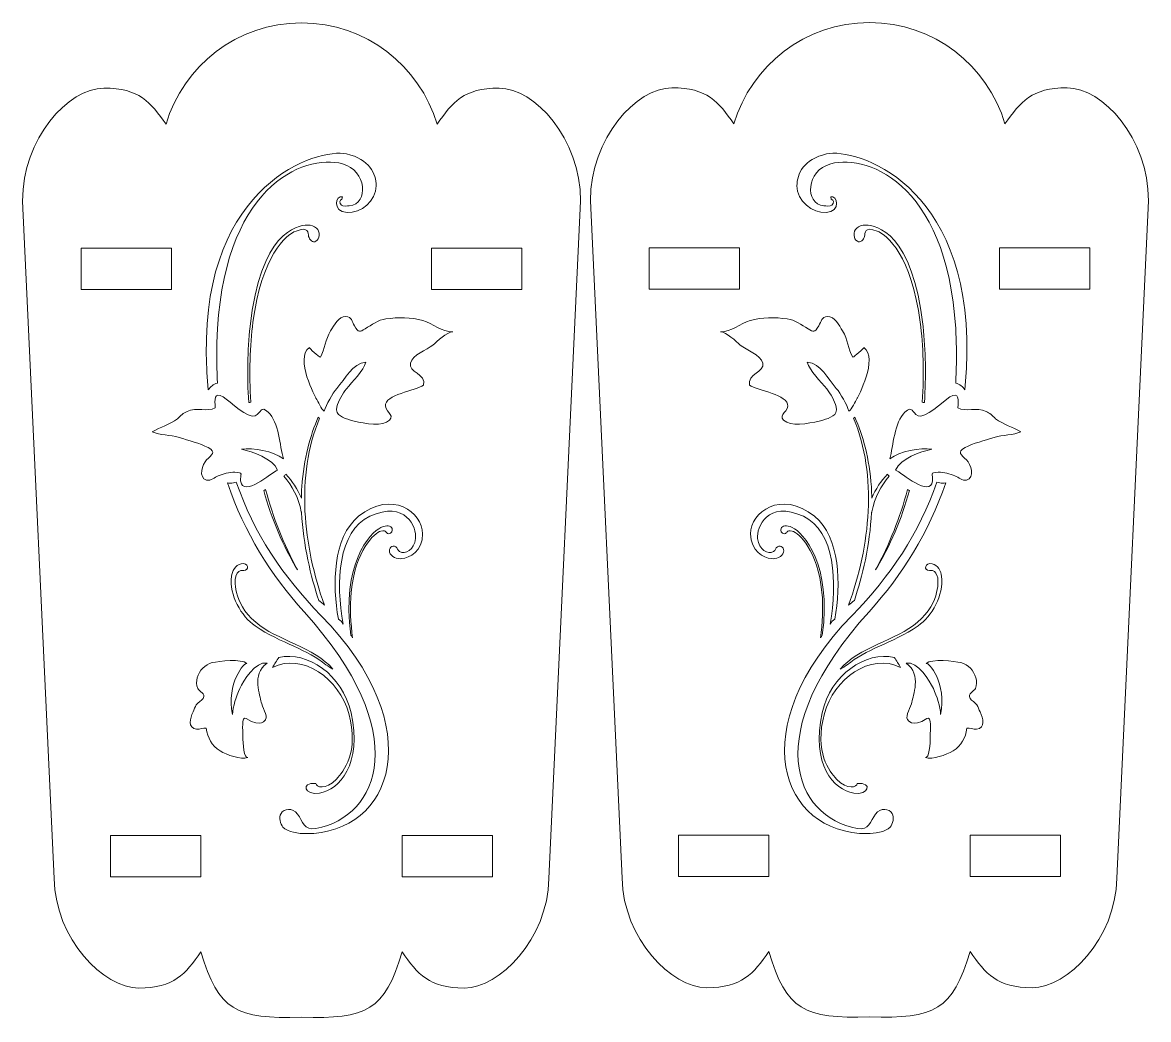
# Model space of a CAD drawing. Header units: centimetres. Extents: x -86 to 44, y 9 to 43.
# Drawn here: x 34.05 to 44.02, y 10.19 to 19.02 of the extents above; entities that cross this region are included whole.
import ezdxf

# ---------------------------------------------------------------- set-up
doc = ezdxf.new("R2010")
doc.units = ezdxf.units.CM
doc.header["$MEASUREMENT"] = 0
doc.layers.add('layer 1', color=7, linetype='Continuous')

msp = doc.modelspace()

# ---------------------------------------------------------------- linework, layer by layer
at = {"layer": 'layer 1', "color": 242, "lineweight": 9}
for points, knots in [([(36.52378, 10.21479), (37.0998, 10.19378), (37.26239, 10.27399), (37.41426, 10.79303), (37.41426, 10.79303), (37.55123, 10.5959), (37.6526, 10.47247), (37.96448, 10.47247), (37.96448, 10.47247), (38.27636, 10.47247), (38.7016, 10.90327), (38.71408, 11.44099), (38.71408, 11.44099), (38.71408, 11.44099), (38.99378, 17.44099), (38.99378, 17.44099), (38.99378, 17.44099), (38.99378, 17.99327), (38.58961, 18.44098), (38.27378, 18.44098), (38.27378, 18.44098), (37.95795, 18.44098), (37.86053, 18.31755), (37.72355, 18.12043), (37.72355, 18.12043), (37.57164, 18.63958), (37.09203, 19.0188), (36.52378, 19.0188), (36.52378, 19.0188), (35.95553, 19.0188), (35.47592, 18.63958), (35.32401, 18.12043), (35.32401, 18.12043), (35.18703, 18.31755), (35.08961, 18.44098), (34.77378, 18.44098), (34.77378, 18.44098), (34.45795, 18.44098), (34.05378, 17.99327), (34.05378, 17.44099), (34.05378, 17.44099), (34.05378, 17.44099), (34.33348, 11.44099), (34.33348, 11.44099), (34.33348, 11.44099), (34.34596, 10.90327), (34.7712, 10.47247), (35.08308, 10.47247), (35.08308, 10.47247), (35.39496, 10.47247), (35.49633, 10.5959), (35.6333, 10.79303), (35.6333, 10.79303), (35.78517, 10.27399), (35.94776, 10.19378), (36.52378, 10.21479)], [0, 0, 0, 0, 0.0666667, 0.0666667, 0.0666667, 0.0666667, 0.1333333, 0.1333333, 0.1333333, 0.1333333, 0.2, 0.2, 0.2, 0.2, 0.2666667, 0.2666667, 0.2666667, 0.2666667, 0.3333333, 0.3333333, 0.3333333, 0.3333333, 0.4, 0.4, 0.4, 0.4, 0.4666667, 0.4666667, 0.4666667, 0.4666667, 0.5333333, 0.5333333, 0.5333333, 0.5333333, 0.6, 0.6, 0.6, 0.6, 0.6666667, 0.6666667, 0.6666667, 0.6666667, 0.7333333, 0.7333333, 0.7333333, 0.7333333, 0.8, 0.8, 0.8, 0.8, 0.8666667, 0.8666667, 0.8666667, 0.8666667, 1, 1, 1, 1]), ([(41.55168, 10.21776), (42.1277, 10.19675), (42.29029, 10.27696), (42.44216, 10.796), (42.44216, 10.796), (42.57913, 10.59887), (42.6805, 10.47544), (42.99238, 10.47544), (42.99238, 10.47544), (43.30426, 10.47544), (43.7295, 10.90624), (43.74198, 11.44396), (43.74198, 11.44396), (43.74198, 11.44396), (44.02168, 17.44396), (44.02168, 17.44396), (44.02168, 17.44396), (44.02168, 17.99624), (43.61751, 18.44395), (43.30168, 18.44395), (43.30168, 18.44395), (42.98585, 18.44395), (42.88843, 18.32052), (42.75145, 18.1234), (42.75145, 18.1234), (42.59954, 18.64255), (42.11993, 19.02177), (41.55168, 19.02177), (41.55168, 19.02177), (40.98343, 19.02177), (40.50382, 18.64255), (40.35191, 18.1234), (40.35191, 18.1234), (40.21493, 18.32052), (40.11751, 18.44395), (39.80168, 18.44395), (39.80168, 18.44395), (39.48585, 18.44395), (39.08168, 17.99624), (39.08168, 17.44396), (39.08168, 17.44396), (39.08168, 17.44396), (39.36138, 11.44396), (39.36138, 11.44396), (39.36138, 11.44396), (39.37386, 10.90624), (39.7991, 10.47544), (40.11098, 10.47544), (40.11098, 10.47544), (40.42286, 10.47544), (40.52423, 10.59887), (40.6612, 10.796), (40.6612, 10.796), (40.81307, 10.27696), (40.97566, 10.19675), (41.55168, 10.21776)], [0, 0, 0, 0, 0.0666667, 0.0666667, 0.0666667, 0.0666667, 0.1333333, 0.1333333, 0.1333333, 0.1333333, 0.2, 0.2, 0.2, 0.2, 0.2666667, 0.2666667, 0.2666667, 0.2666667, 0.3333333, 0.3333333, 0.3333333, 0.3333333, 0.4, 0.4, 0.4, 0.4, 0.4666667, 0.4666667, 0.4666667, 0.4666667, 0.5333333, 0.5333333, 0.5333333, 0.5333333, 0.6, 0.6, 0.6, 0.6, 0.6666667, 0.6666667, 0.6666667, 0.6666667, 0.7333333, 0.7333333, 0.7333333, 0.7333333, 0.8, 0.8, 0.8, 0.8, 0.8666667, 0.8666667, 0.8666667, 0.8666667, 1, 1, 1, 1]), ([(34.5732, 17.02354), (34.5732, 17.02354), (35.3732, 17.02354), (35.3732, 17.02354), (35.3732, 17.02354), (35.3732, 17.02354), (35.3732, 16.65715), (35.3732, 16.65715), (35.3732, 16.65715), (35.3732, 16.65715), (34.5732, 16.65715), (34.5732, 16.65715), (34.5732, 16.65715), (34.5732, 16.65715), (34.5732, 17.02354), (34.5732, 17.02354)], [0, 0, 0, 0, 0.2, 0.2, 0.2, 0.2, 0.4, 0.4, 0.4, 0.4, 0.6, 0.6, 0.6, 0.6, 1, 1, 1, 1]), ([(37.67435, 17.02355), (37.67435, 17.02355), (38.47435, 17.02355), (38.47435, 17.02355), (38.47435, 17.02355), (38.47435, 17.02355), (38.47435, 16.65716), (38.47435, 16.65716), (38.47435, 16.65716), (38.47435, 16.65716), (37.67435, 16.65716), (37.67435, 16.65716), (37.67435, 16.65716), (37.67435, 16.65716), (37.67435, 17.02355), (37.67435, 17.02355)], [0, 0, 0, 0, 0.2, 0.2, 0.2, 0.2, 0.4, 0.4, 0.4, 0.4, 0.6, 0.6, 0.6, 0.6, 1, 1, 1, 1]), ([(39.6011, 17.02651), (39.6011, 17.02651), (40.4011, 17.02651), (40.4011, 17.02651), (40.4011, 17.02651), (40.4011, 17.02651), (40.4011, 16.66012), (40.4011, 16.66012), (40.4011, 16.66012), (40.4011, 16.66012), (39.6011, 16.66012), (39.6011, 16.66012), (39.6011, 16.66012), (39.6011, 16.66012), (39.6011, 17.02651), (39.6011, 17.02651)], [0, 0, 0, 0, 0.2, 0.2, 0.2, 0.2, 0.4, 0.4, 0.4, 0.4, 0.6, 0.6, 0.6, 0.6, 1, 1, 1, 1]), ([(42.70225, 17.02652), (42.70225, 17.02652), (43.50225, 17.02652), (43.50225, 17.02652), (43.50225, 17.02652), (43.50225, 17.02652), (43.50225, 16.66013), (43.50225, 16.66013), (43.50225, 16.66013), (43.50225, 16.66013), (42.70225, 16.66013), (42.70225, 16.66013), (42.70225, 16.66013), (42.70225, 16.66013), (42.70225, 17.02652), (42.70225, 17.02652)], [0, 0, 0, 0, 0.2, 0.2, 0.2, 0.2, 0.4, 0.4, 0.4, 0.4, 0.6, 0.6, 0.6, 0.6, 1, 1, 1, 1]), ([(34.83349, 11.82357), (34.83349, 11.82357), (35.63349, 11.82357), (35.63349, 11.82357), (35.63349, 11.82357), (35.63349, 11.82357), (35.63349, 11.45717), (35.63349, 11.45717), (35.63349, 11.45717), (35.63349, 11.45717), (34.83349, 11.45717), (34.83349, 11.45717), (34.83349, 11.45717), (34.83349, 11.45717), (34.83349, 11.82357), (34.83349, 11.82357)], [0, 0, 0, 0, 0.2, 0.2, 0.2, 0.2, 0.4, 0.4, 0.4, 0.4, 0.6, 0.6, 0.6, 0.6, 1, 1, 1, 1]), ([(37.41407, 11.82357), (37.41407, 11.82357), (38.21407, 11.82357), (38.21407, 11.82357), (38.21407, 11.82357), (38.21407, 11.82357), (38.21407, 11.45717), (38.21407, 11.45717), (38.21407, 11.45717), (38.21407, 11.45717), (37.41407, 11.45717), (37.41407, 11.45717), (37.41407, 11.45717), (37.41407, 11.45717), (37.41407, 11.82357), (37.41407, 11.82357)], [0, 0, 0, 0, 0.2, 0.2, 0.2, 0.2, 0.4, 0.4, 0.4, 0.4, 0.6, 0.6, 0.6, 0.6, 1, 1, 1, 1]), ([(39.86139, 11.82654), (39.86139, 11.82654), (40.66139, 11.82654), (40.66139, 11.82654), (40.66139, 11.82654), (40.66139, 11.82654), (40.66139, 11.46014), (40.66139, 11.46014), (40.66139, 11.46014), (40.66139, 11.46014), (39.86139, 11.46014), (39.86139, 11.46014), (39.86139, 11.46014), (39.86139, 11.46014), (39.86139, 11.82654), (39.86139, 11.82654)], [0, 0, 0, 0, 0.2, 0.2, 0.2, 0.2, 0.4, 0.4, 0.4, 0.4, 0.6, 0.6, 0.6, 0.6, 1, 1, 1, 1]), ([(42.44197, 11.82654), (42.44197, 11.82654), (43.24197, 11.82654), (43.24197, 11.82654), (43.24197, 11.82654), (43.24197, 11.82654), (43.24197, 11.46014), (43.24197, 11.46014), (43.24197, 11.46014), (43.24197, 11.46014), (42.44197, 11.46014), (42.44197, 11.46014), (42.44197, 11.46014), (42.44197, 11.46014), (42.44197, 11.82654), (42.44197, 11.82654)], [0, 0, 0, 0, 0.2, 0.2, 0.2, 0.2, 0.4, 0.4, 0.4, 0.4, 0.6, 0.6, 0.6, 0.6, 1, 1, 1, 1])]:
    msp.add_open_spline(points, degree=3, knots=knots, dxfattribs=at)
at = {"layer": 'layer 1', "color": 177, "lineweight": 9}
for points, knots in [([(35.6981, 15.76916), (35.7165, 15.79684), (35.74368, 15.81869), (35.77965, 15.82941), (35.77965, 15.82941), (35.77297, 15.94447), (35.7707, 16.06311), (35.77407, 16.18657), (35.77407, 16.18657), (35.81193, 17.56365), (36.54103, 17.86441), (36.88622, 17.77063), (36.88622, 17.77063), (37.10131, 17.71213), (37.12362, 17.417), (36.94627, 17.39873), (36.94627, 17.39873), (36.92861, 17.39695), (36.89029, 17.39343), (36.87688, 17.40509), (36.87688, 17.40509), (36.85655, 17.4227), (36.85756, 17.45388), (36.88201, 17.45656), (36.88201, 17.45656), (36.88201, 17.45656), (36.88622, 17.4782), (36.88622, 17.4782), (36.88622, 17.4782), (36.82912, 17.50223), (36.78827, 17.34601), (36.92767, 17.3388), (36.92767, 17.3388), (37.04867, 17.33257), (37.18474, 17.44166), (37.18481, 17.57674), (37.18481, 17.57674), (37.18486, 17.68247), (37.12474, 17.81227), (36.92285, 17.85792), (36.92285, 17.85792), (36.66582, 17.91605), (35.65312, 17.5961), (35.68102, 16.08212), (35.68102, 16.08212), (35.68294, 15.9745), (35.68891, 15.87038), (35.6981, 15.76916)], [0, 0, 0, 0, 0.0769231, 0.0769231, 0.0769231, 0.0769231, 0.1538462, 0.1538462, 0.1538462, 0.1538462, 0.2307692, 0.2307692, 0.2307692, 0.2307692, 0.3076923, 0.3076923, 0.3076923, 0.3076923, 0.3846154, 0.3846154, 0.3846154, 0.3846154, 0.4615385, 0.4615385, 0.4615385, 0.4615385, 0.5384615, 0.5384615, 0.5384615, 0.5384615, 0.6153846, 0.6153846, 0.6153846, 0.6153846, 0.6923077, 0.6923077, 0.6923077, 0.6923077, 0.7692308, 0.7692308, 0.7692308, 0.7692308, 0.8461538, 0.8461538, 0.8461538, 0.8461538, 1, 1, 1, 1]), ([(42.39638, 15.76916), (42.37799, 15.79684), (42.3508, 15.81868), (42.31485, 15.82941), (42.31485, 15.82941), (42.32152, 15.94447), (42.32379, 16.06312), (42.32043, 16.18657), (42.32043, 16.18657), (42.28257, 17.56365), (41.55345, 17.86441), (41.20827, 17.77062), (41.20827, 17.77062), (40.99318, 17.71213), (40.97088, 17.41701), (41.14823, 17.39873), (41.14823, 17.39873), (41.16588, 17.39695), (41.2042, 17.39344), (41.2176, 17.40509), (41.2176, 17.40509), (41.23793, 17.42269), (41.23692, 17.45389), (41.21248, 17.45656), (41.21248, 17.45656), (41.21248, 17.45656), (41.20827, 17.4782), (41.20827, 17.4782), (41.20827, 17.4782), (41.26537, 17.50223), (41.30622, 17.34601), (41.16683, 17.3388), (41.16683, 17.3388), (41.04582, 17.33257), (40.90975, 17.44166), (40.90968, 17.57673), (40.90968, 17.57673), (40.90964, 17.68247), (40.96975, 17.81227), (41.17164, 17.85792), (41.17164, 17.85792), (41.42867, 17.91604), (42.44136, 17.59609), (42.41347, 16.08212), (42.41347, 16.08212), (42.41154, 15.9745), (42.40558, 15.87038), (42.39638, 15.76916)], [0, 0, 0, 0, 0.0769231, 0.0769231, 0.0769231, 0.0769231, 0.1538462, 0.1538462, 0.1538462, 0.1538462, 0.2307692, 0.2307692, 0.2307692, 0.2307692, 0.3076923, 0.3076923, 0.3076923, 0.3076923, 0.3846154, 0.3846154, 0.3846154, 0.3846154, 0.4615385, 0.4615385, 0.4615385, 0.4615385, 0.5384615, 0.5384615, 0.5384615, 0.5384615, 0.6153846, 0.6153846, 0.6153846, 0.6153846, 0.6923077, 0.6923077, 0.6923077, 0.6923077, 0.7692308, 0.7692308, 0.7692308, 0.7692308, 0.8461538, 0.8461538, 0.8461538, 0.8461538, 1, 1, 1, 1]), ([(36.58671, 17.12843), (36.59198, 17.09591), (36.62698, 17.07066), (36.64954, 17.08431), (36.64954, 17.08431), (36.66975, 17.09655), (36.67686, 17.11377), (36.67927, 17.13718), (36.67927, 17.13718), (36.68455, 17.18846), (36.64408, 17.22825), (36.57436, 17.22825), (36.57436, 17.22825), (36.48464, 17.22825), (36.15781, 17.16178), (36.0681, 16.32866), (36.0681, 16.32866), (36.04544, 16.1184), (36.04081, 15.89028), (36.05653, 15.6573), (36.05653, 15.6573), (36.0628, 15.6581), (36.06927, 15.65858), (36.07596, 15.65879), (36.07596, 15.65879), (36.05816, 15.91774), (36.06633, 16.16052), (36.09378, 16.3671), (36.09378, 16.3671), (36.17225, 16.95756), (36.38262, 17.13967), (36.47585, 17.17538), (36.47585, 17.17538), (36.58877, 17.21867), (36.58188, 17.15793), (36.58671, 17.12843)], [0, 0, 0, 0, 0.1, 0.1, 0.1, 0.1, 0.2, 0.2, 0.2, 0.2, 0.3, 0.3, 0.3, 0.3, 0.4, 0.4, 0.4, 0.4, 0.5, 0.5, 0.5, 0.5, 0.6, 0.6, 0.6, 0.6, 0.7, 0.7, 0.7, 0.7, 0.8, 0.8, 0.8, 0.8, 1, 1, 1, 1]), ([(41.50778, 17.12843), (41.50252, 17.09591), (41.4675, 17.07066), (41.44495, 17.08431), (41.44495, 17.08431), (41.42473, 17.09654), (41.41763, 17.11376), (41.41522, 17.13718), (41.41522, 17.13718), (41.40994, 17.18847), (41.45041, 17.22825), (41.52012, 17.22825), (41.52012, 17.22825), (41.60985, 17.22825), (41.93668, 17.16178), (42.02638, 16.32867), (42.02638, 16.32867), (42.04905, 16.11839), (42.05368, 15.89028), (42.03796, 15.65729), (42.03796, 15.65729), (42.03169, 15.6581), (42.02521, 15.65857), (42.01853, 15.6588), (42.01853, 15.6588), (42.03632, 15.91773), (42.02816, 16.16053), (42.0007, 16.3671), (42.0007, 16.3671), (41.92224, 16.95757), (41.71188, 17.13967), (41.61864, 17.17538), (41.61864, 17.17538), (41.50571, 17.21867), (41.51261, 17.15793), (41.50778, 17.12843)], [0, 0, 0, 0, 0.1, 0.1, 0.1, 0.1, 0.2, 0.2, 0.2, 0.2, 0.3, 0.3, 0.3, 0.3, 0.4, 0.4, 0.4, 0.4, 0.5, 0.5, 0.5, 0.5, 0.6, 0.6, 0.6, 0.6, 0.7, 0.7, 0.7, 0.7, 0.8, 0.8, 0.8, 0.8, 1, 1, 1, 1]), ([(37.68708, 16.16622), (37.72341, 16.1969), (37.81014, 16.28219), (37.86246, 16.28246), (37.86246, 16.28246), (37.76801, 16.28189), (37.68527, 16.35599), (37.59756, 16.38271), (37.59756, 16.38271), (37.49468, 16.41404), (37.37687, 16.41075), (37.2712, 16.39781), (37.2712, 16.39781), (37.20167, 16.3893), (37.14545, 16.34459), (37.08666, 16.30965), (37.08666, 16.30965), (37.03857, 16.28108), (37.02987, 16.27512), (36.99243, 16.33454), (36.99243, 16.33454), (36.96596, 16.37659), (36.97063, 16.41511), (36.9155, 16.41829), (36.9155, 16.41829), (36.85069, 16.42209), (36.81255, 16.33899), (36.7814, 16.29125), (36.7814, 16.29125), (36.73303, 16.21734), (36.73261, 16.12817), (36.6904, 16.0581), (36.6904, 16.0581), (36.67804, 16.06196), (36.59013, 16.14041), (36.59358, 16.14275), (36.59358, 16.14275), (36.45905, 16.05302), (36.65126, 15.69415), (36.65126, 15.69415), (36.65126, 15.69415), (36.67052, 15.66853), (36.69865, 15.59337), (36.72431, 15.58055), (36.72431, 15.58055), (36.74354, 15.63827), (36.79776, 15.73736), (36.83621, 15.78227), (36.83621, 15.78227), (36.91309, 15.86553), (36.97169, 16.00179), (37.09349, 16.01461), (37.09349, 16.01461), (37.07425, 15.9377), (36.97169, 15.84155), (36.92045, 15.77744), (36.92045, 15.77744), (36.8884, 15.7326), (36.84997, 15.67493), (36.83713, 15.61726), (36.83713, 15.61726), (36.81838, 15.54206), (36.89683, 15.51915), (36.9559, 15.50176), (36.9559, 15.50176), (37.03169, 15.4795), (37.20102, 15.44321), (37.27527, 15.48303), (37.27527, 15.48303), (37.37256, 15.53519), (37.27096, 15.56532), (37.26654, 15.62368), (37.26654, 15.62368), (37.25843, 15.73119), (37.53235, 15.7577), (37.60503, 15.81063), (37.60503, 15.81063), (37.62845, 15.90974), (37.46652, 15.92736), (37.48726, 16.00481), (37.48726, 16.00481), (37.50824, 16.08323), (37.63094, 16.1188), (37.68708, 16.16622)], [0, 0, 0, 0, 0.0454545, 0.0454545, 0.0454545, 0.0454545, 0.0909091, 0.0909091, 0.0909091, 0.0909091, 0.1363636, 0.1363636, 0.1363636, 0.1363636, 0.1818182, 0.1818182, 0.1818182, 0.1818182, 0.2272727, 0.2272727, 0.2272727, 0.2272727, 0.2727273, 0.2727273, 0.2727273, 0.2727273, 0.3181818, 0.3181818, 0.3181818, 0.3181818, 0.3636364, 0.3636364, 0.3636364, 0.3636364, 0.4090909, 0.4090909, 0.4090909, 0.4090909, 0.4545455, 0.4545455, 0.4545455, 0.4545455, 0.5, 0.5, 0.5, 0.5, 0.5454545, 0.5454545, 0.5454545, 0.5454545, 0.5909091, 0.5909091, 0.5909091, 0.5909091, 0.6363636, 0.6363636, 0.6363636, 0.6363636, 0.6818182, 0.6818182, 0.6818182, 0.6818182, 0.7272727, 0.7272727, 0.7272727, 0.7272727, 0.7727273, 0.7727273, 0.7727273, 0.7727273, 0.8181818, 0.8181818, 0.8181818, 0.8181818, 0.8636364, 0.8636364, 0.8636364, 0.8636364, 0.9090909, 0.9090909, 0.9090909, 0.9090909, 1, 1, 1, 1]), ([(40.40741, 16.16622), (40.37107, 16.1969), (40.28436, 16.28219), (40.23203, 16.28246), (40.23203, 16.28246), (40.32648, 16.28189), (40.40923, 16.35599), (40.49693, 16.38271), (40.49693, 16.38271), (40.59981, 16.41403), (40.71762, 16.41074), (40.82329, 16.39782), (40.82329, 16.39782), (40.89282, 16.38929), (40.94904, 16.34459), (41.00784, 16.30964), (41.00784, 16.30964), (41.05592, 16.28108), (41.06462, 16.27513), (41.10206, 16.33454), (41.10206, 16.33454), (41.12853, 16.37659), (41.12386, 16.41511), (41.17899, 16.4183), (41.17899, 16.4183), (41.2438, 16.42208), (41.28194, 16.33899), (41.31308, 16.29125), (41.31308, 16.29125), (41.36146, 16.21733), (41.36188, 16.12817), (41.40409, 16.0581), (41.40409, 16.0581), (41.41644, 16.06195), (41.50436, 16.14041), (41.50092, 16.14274), (41.50092, 16.14274), (41.63544, 16.05302), (41.44324, 15.69415), (41.44324, 15.69415), (41.44324, 15.69415), (41.42397, 15.66853), (41.39584, 15.59338), (41.37018, 15.58056), (41.37018, 15.58056), (41.35096, 15.63827), (41.29673, 15.73737), (41.25828, 15.78227), (41.25828, 15.78227), (41.18139, 15.86554), (41.1228, 16.00179), (41.00099, 16.01461), (41.00099, 16.01461), (41.02024, 15.93771), (41.1228, 15.84155), (41.17404, 15.77744), (41.17404, 15.77744), (41.20609, 15.7326), (41.24452, 15.67494), (41.25736, 15.61726), (41.25736, 15.61726), (41.27611, 15.54206), (41.19765, 15.51915), (41.13858, 15.50177), (41.13858, 15.50177), (41.0628, 15.4795), (40.89347, 15.44321), (40.81922, 15.48303), (40.81922, 15.48303), (40.72194, 15.53518), (40.82353, 15.56532), (40.82795, 15.62367), (40.82795, 15.62367), (40.83606, 15.73118), (40.56215, 15.7577), (40.48947, 15.81063), (40.48947, 15.81063), (40.46603, 15.90973), (40.62797, 15.92736), (40.60723, 16.00481), (40.60723, 16.00481), (40.58625, 16.08322), (40.46356, 16.1188), (40.40741, 16.16622)], [0, 0, 0, 0, 0.0454545, 0.0454545, 0.0454545, 0.0454545, 0.0909091, 0.0909091, 0.0909091, 0.0909091, 0.1363636, 0.1363636, 0.1363636, 0.1363636, 0.1818182, 0.1818182, 0.1818182, 0.1818182, 0.2272727, 0.2272727, 0.2272727, 0.2272727, 0.2727273, 0.2727273, 0.2727273, 0.2727273, 0.3181818, 0.3181818, 0.3181818, 0.3181818, 0.3636364, 0.3636364, 0.3636364, 0.3636364, 0.4090909, 0.4090909, 0.4090909, 0.4090909, 0.4545455, 0.4545455, 0.4545455, 0.4545455, 0.5, 0.5, 0.5, 0.5, 0.5454545, 0.5454545, 0.5454545, 0.5454545, 0.5909091, 0.5909091, 0.5909091, 0.5909091, 0.6363636, 0.6363636, 0.6363636, 0.6363636, 0.6818182, 0.6818182, 0.6818182, 0.6818182, 0.7272727, 0.7272727, 0.7272727, 0.7272727, 0.7727273, 0.7727273, 0.7727273, 0.7727273, 0.8181818, 0.8181818, 0.8181818, 0.8181818, 0.8636364, 0.8636364, 0.8636364, 0.8636364, 0.9090909, 0.9090909, 0.9090909, 0.9090909, 1, 1, 1, 1]), ([(35.68361, 15.14837), (35.64518, 15.10995), (35.60672, 14.99458), (35.68361, 14.96891), (35.68361, 14.96891), (35.72206, 14.96255), (35.75412, 14.99458), (35.78616, 15.00741), (35.78616, 15.00741), (35.83104, 15.02658), (35.88231, 15.03948), (35.93358, 15.03948), (35.93358, 15.03948), (36.01686, 15.03948), (35.97841, 15.02023), (35.98484, 14.96255), (35.98484, 14.96255), (36.00404, 14.80875), (36.26042, 15.03948), (36.3117, 15.0587), (36.3117, 15.0587), (36.2668, 15.16119), (36.09378, 15.21889), (35.99123, 15.24453), (35.99123, 15.24453), (36.09378, 15.25734), (36.27323, 15.2285), (36.36294, 15.15801), (36.36294, 15.15801), (36.33092, 15.27336), (36.32449, 15.48166), (36.22839, 15.57137), (36.22839, 15.57137), (36.15791, 15.63551), (36.1707, 15.56498), (36.11302, 15.53935), (36.11302, 15.53935), (36.05535, 15.50728), (35.8887, 15.66752), (35.83104, 15.70598), (35.83104, 15.70598), (35.74768, 15.75723), (35.75412, 15.68034), (35.76052, 15.60979), (35.76052, 15.60979), (35.69003, 15.57137), (35.5939, 15.61628), (35.51058, 15.57777), (35.51058, 15.57777), (35.47854, 15.56498), (35.4529, 15.53935), (35.42726, 15.51369), (35.42726, 15.51369), (35.35677, 15.46242), (35.27347, 15.43681), (35.20294, 15.39833), (35.20294, 15.39833), (35.26704, 15.36631), (35.36318, 15.37267), (35.44011, 15.34705), (35.44011, 15.34705), (35.52342, 15.32142), (35.62594, 15.29579), (35.69643, 15.25734), (35.69643, 15.25734), (35.77337, 15.21889), (35.72849, 15.19327), (35.68361, 15.14837)], [0, 0, 0, 0, 0.0555556, 0.0555556, 0.0555556, 0.0555556, 0.1111111, 0.1111111, 0.1111111, 0.1111111, 0.1666667, 0.1666667, 0.1666667, 0.1666667, 0.2222222, 0.2222222, 0.2222222, 0.2222222, 0.2777778, 0.2777778, 0.2777778, 0.2777778, 0.3333333, 0.3333333, 0.3333333, 0.3333333, 0.3888889, 0.3888889, 0.3888889, 0.3888889, 0.4444444, 0.4444444, 0.4444444, 0.4444444, 0.5, 0.5, 0.5, 0.5, 0.5555556, 0.5555556, 0.5555556, 0.5555556, 0.6111111, 0.6111111, 0.6111111, 0.6111111, 0.6666667, 0.6666667, 0.6666667, 0.6666667, 0.7222222, 0.7222222, 0.7222222, 0.7222222, 0.7777778, 0.7777778, 0.7777778, 0.7777778, 0.8333333, 0.8333333, 0.8333333, 0.8333333, 0.8888889, 0.8888889, 0.8888889, 0.8888889, 1, 1, 1, 1]), ([(42.41087, 15.14838), (42.44932, 15.10995), (42.48777, 14.99459), (42.41087, 14.96891), (42.41087, 14.96891), (42.37244, 14.96255), (42.34037, 14.99459), (42.30832, 15.00741), (42.30832, 15.00741), (42.26346, 15.02659), (42.21217, 15.03948), (42.16092, 15.03948), (42.16092, 15.03948), (42.07763, 15.03948), (42.11608, 15.02023), (42.10965, 14.96255), (42.10965, 14.96255), (42.09045, 14.80876), (41.83407, 15.03948), (41.7828, 15.0587), (41.7828, 15.0587), (41.82768, 15.1612), (42.0007, 15.2189), (42.10326, 15.24453), (42.10326, 15.24453), (42.0007, 15.25733), (41.82126, 15.2285), (41.73155, 15.15801), (41.73155, 15.15801), (41.76357, 15.27336), (41.77, 15.48166), (41.86611, 15.57136), (41.86611, 15.57136), (41.93659, 15.6355), (41.92379, 15.56498), (41.98148, 15.53935), (41.98148, 15.53935), (42.03915, 15.50728), (42.20579, 15.66752), (42.26346, 15.70598), (42.26346, 15.70598), (42.3468, 15.75722), (42.34037, 15.68034), (42.33396, 15.6098), (42.33396, 15.6098), (42.40446, 15.57136), (42.50059, 15.61627), (42.58391, 15.57777), (42.58391, 15.57777), (42.61595, 15.56498), (42.64159, 15.53935), (42.66722, 15.51369), (42.66722, 15.51369), (42.73772, 15.46241), (42.82101, 15.4368), (42.89155, 15.39832), (42.89155, 15.39832), (42.82744, 15.36631), (42.73131, 15.37267), (42.65438, 15.34706), (42.65438, 15.34706), (42.57107, 15.32142), (42.46854, 15.29579), (42.39805, 15.25733), (42.39805, 15.25733), (42.32112, 15.2189), (42.36601, 15.19327), (42.41087, 15.14838)], [0, 0, 0, 0, 0.0555556, 0.0555556, 0.0555556, 0.0555556, 0.1111111, 0.1111111, 0.1111111, 0.1111111, 0.1666667, 0.1666667, 0.1666667, 0.1666667, 0.2222222, 0.2222222, 0.2222222, 0.2222222, 0.2777778, 0.2777778, 0.2777778, 0.2777778, 0.3333333, 0.3333333, 0.3333333, 0.3333333, 0.3888889, 0.3888889, 0.3888889, 0.3888889, 0.4444444, 0.4444444, 0.4444444, 0.4444444, 0.5, 0.5, 0.5, 0.5, 0.5555556, 0.5555556, 0.5555556, 0.5555556, 0.6111111, 0.6111111, 0.6111111, 0.6111111, 0.6666667, 0.6666667, 0.6666667, 0.6666667, 0.7222222, 0.7222222, 0.7222222, 0.7222222, 0.7777778, 0.7777778, 0.7777778, 0.7777778, 0.8333333, 0.8333333, 0.8333333, 0.8333333, 0.8888889, 0.8888889, 0.8888889, 0.8888889, 1, 1, 1, 1]), ([(36.67223, 15.52796), (36.60202, 15.36687), (36.54325, 15.16216), (36.52628, 14.91116), (36.52628, 14.91116), (36.52409, 14.87771), (36.52304, 14.84396), (36.52259, 14.81024), (36.52259, 14.81024), (36.48803, 14.89128), (36.44156, 14.96144), (36.38432, 15.02155), (36.38432, 15.02155), (36.37938, 15.01516), (36.37382, 15.00926), (36.3678, 15.0039), (36.3678, 15.0039), (36.44131, 14.92119), (36.49564, 14.81761), (36.52152, 14.69038), (36.52152, 14.69038), (36.52215, 14.68712), (36.52332, 14.68519), (36.52476, 14.68422), (36.52476, 14.68422), (36.53827, 14.39681), (36.60639, 14.11324), (36.67637, 13.90465), (36.67637, 13.90465), (36.69394, 13.89091), (36.71093, 13.87686), (36.72715, 13.86209), (36.72715, 13.86209), (36.53758, 14.38537), (36.47058, 15.00801), (36.6834, 15.51738), (36.6834, 15.51738), (36.67952, 15.52077), (36.67581, 15.52429), (36.67223, 15.52796)], [0, 0, 0, 0, 0.0909091, 0.0909091, 0.0909091, 0.0909091, 0.1818182, 0.1818182, 0.1818182, 0.1818182, 0.2727273, 0.2727273, 0.2727273, 0.2727273, 0.3636364, 0.3636364, 0.3636364, 0.3636364, 0.4545455, 0.4545455, 0.4545455, 0.4545455, 0.5454545, 0.5454545, 0.5454545, 0.5454545, 0.6363636, 0.6363636, 0.6363636, 0.6363636, 0.7272727, 0.7272727, 0.7272727, 0.7272727, 0.8181818, 0.8181818, 0.8181818, 0.8181818, 1, 1, 1, 1]), ([(41.42226, 15.52796), (41.49247, 15.36687), (41.55125, 15.16216), (41.5682, 14.91116), (41.5682, 14.91116), (41.5704, 14.8777), (41.57146, 14.84397), (41.57189, 14.81024), (41.57189, 14.81024), (41.60645, 14.89128), (41.65294, 14.96144), (41.71017, 15.02155), (41.71017, 15.02155), (41.71511, 15.01516), (41.72067, 15.00926), (41.72669, 15.0039), (41.72669, 15.0039), (41.65318, 14.92119), (41.59885, 14.81761), (41.57297, 14.69038), (41.57297, 14.69038), (41.57234, 14.68712), (41.57117, 14.68519), (41.56973, 14.68422), (41.56973, 14.68422), (41.55622, 14.39681), (41.4881, 14.11324), (41.41812, 13.90466), (41.41812, 13.90466), (41.40056, 13.89092), (41.38356, 13.87686), (41.36735, 13.86208), (41.36735, 13.86208), (41.55691, 14.38537), (41.6239, 15.00801), (41.41108, 15.51737), (41.41108, 15.51737), (41.41498, 15.52077), (41.41868, 15.5243), (41.42226, 15.52796)], [0, 0, 0, 0, 0.0909091, 0.0909091, 0.0909091, 0.0909091, 0.1818182, 0.1818182, 0.1818182, 0.1818182, 0.2727273, 0.2727273, 0.2727273, 0.2727273, 0.3636364, 0.3636364, 0.3636364, 0.3636364, 0.4545455, 0.4545455, 0.4545455, 0.4545455, 0.5454545, 0.5454545, 0.5454545, 0.5454545, 0.6363636, 0.6363636, 0.6363636, 0.6363636, 0.7272727, 0.7272727, 0.7272727, 0.7272727, 0.8181818, 0.8181818, 0.8181818, 0.8181818, 1, 1, 1, 1]), ([(35.94619, 14.95117), (35.93032, 14.94627), (35.91274, 14.94346), (35.8934, 14.94346), (35.8934, 14.94346), (35.88454, 14.94346), (35.87621, 14.94424), (35.86811, 14.94529), (35.86811, 14.94529), (36.01791, 14.50214), (36.25123, 14.1298), (36.54576, 13.80481), (36.54576, 13.80481), (37.52095, 12.7291), (37.20842, 11.98717), (36.65129, 11.88413), (36.65129, 11.88413), (36.54487, 11.86441), (36.53505, 11.95031), (36.48892, 12.01195), (36.48892, 12.01195), (36.44302, 12.0732), (36.3677, 12.062), (36.34207, 12.01712), (36.34207, 12.01712), (36.32174, 11.98158), (36.33573, 11.92585), (36.35971, 11.89805), (36.35971, 11.89805), (36.39873, 11.85275), (36.50355, 11.83937), (36.56065, 11.83926), (36.56065, 11.83926), (37.33151, 11.83824), (37.66927, 12.775), (36.69615, 13.7715), (36.69615, 13.7715), (36.3558, 14.12009), (36.10104, 14.50198), (35.94619, 14.95117)], [0, 0, 0, 0, 0.0909091, 0.0909091, 0.0909091, 0.0909091, 0.1818182, 0.1818182, 0.1818182, 0.1818182, 0.2727273, 0.2727273, 0.2727273, 0.2727273, 0.3636364, 0.3636364, 0.3636364, 0.3636364, 0.4545455, 0.4545455, 0.4545455, 0.4545455, 0.5454545, 0.5454545, 0.5454545, 0.5454545, 0.6363636, 0.6363636, 0.6363636, 0.6363636, 0.7272727, 0.7272727, 0.7272727, 0.7272727, 0.8181818, 0.8181818, 0.8181818, 0.8181818, 1, 1, 1, 1]), ([(36.18875, 14.87747), (36.2596, 14.62612), (36.35846, 14.38623), (36.48885, 14.1753), (36.48885, 14.1753), (36.36474, 14.39996), (36.27193, 14.64149), (36.20538, 14.88544), (36.20538, 14.88544), (36.20011, 14.88252), (36.19455, 14.87984), (36.18875, 14.87747)], [0, 0, 0, 0, 0.25, 0.25, 0.25, 0.25, 0.5, 0.5, 0.5, 0.5, 1, 1, 1, 1]), ([(37.02942, 14.64954), (36.79885, 14.46338), (36.79577, 14.04034), (36.85023, 13.73978), (36.85023, 13.73978), (36.86724, 13.72771), (36.88098, 13.71241), (36.89146, 13.69505), (36.89146, 13.69505), (36.82478, 14.06202), (36.84726, 14.51962), (37.12777, 14.64954), (37.12777, 14.64954), (37.44452, 14.79622), (37.5453, 14.55098), (37.53327, 14.45247), (37.53327, 14.45247), (37.52076, 14.34999), (37.44248, 14.30716), (37.39135, 14.33697), (37.39135, 14.33697), (37.37544, 14.34627), (37.37432, 14.37113), (37.35791, 14.38043), (37.35791, 14.38043), (37.32436, 14.3996), (37.29489, 14.36573), (37.30343, 14.3315), (37.30343, 14.3315), (37.31293, 14.29332), (37.37403, 14.2674), (37.41015, 14.27462), (37.41015, 14.27462), (37.4807, 14.28103), (37.59576, 14.34189), (37.59576, 14.4933), (37.59576, 14.4933), (37.59576, 14.68557), (37.32418, 14.88743), (37.02942, 14.64954)], [0, 0, 0, 0, 0.0909091, 0.0909091, 0.0909091, 0.0909091, 0.1818182, 0.1818182, 0.1818182, 0.1818182, 0.2727273, 0.2727273, 0.2727273, 0.2727273, 0.3636364, 0.3636364, 0.3636364, 0.3636364, 0.4545455, 0.4545455, 0.4545455, 0.4545455, 0.5454545, 0.5454545, 0.5454545, 0.5454545, 0.6363636, 0.6363636, 0.6363636, 0.6363636, 0.7272727, 0.7272727, 0.7272727, 0.7272727, 0.8181818, 0.8181818, 0.8181818, 0.8181818, 1, 1, 1, 1]), ([(42.14831, 14.95117), (42.16416, 14.94627), (42.18175, 14.94345), (42.20109, 14.94345), (42.20109, 14.94345), (42.20994, 14.94345), (42.21829, 14.94424), (42.22638, 14.94529), (42.22638, 14.94529), (42.07657, 14.50214), (41.84327, 14.1298), (41.54873, 13.80481), (41.54873, 13.80481), (40.57354, 12.72909), (40.88607, 11.98716), (41.4432, 11.88413), (41.4432, 11.88413), (41.54963, 11.86441), (41.55943, 11.95031), (41.60557, 12.01195), (41.60557, 12.01195), (41.65147, 12.0732), (41.72679, 12.062), (41.75242, 12.01712), (41.75242, 12.01712), (41.77274, 11.98159), (41.75876, 11.92584), (41.73479, 11.89805), (41.73479, 11.89805), (41.69575, 11.85276), (41.59094, 11.83938), (41.53384, 11.83927), (41.53384, 11.83927), (40.76298, 11.83823), (40.42522, 12.775), (41.39833, 13.7715), (41.39833, 13.7715), (41.7387, 14.1201), (41.99344, 14.50198), (42.14831, 14.95117)], [0, 0, 0, 0, 0.0909091, 0.0909091, 0.0909091, 0.0909091, 0.1818182, 0.1818182, 0.1818182, 0.1818182, 0.2727273, 0.2727273, 0.2727273, 0.2727273, 0.3636364, 0.3636364, 0.3636364, 0.3636364, 0.4545455, 0.4545455, 0.4545455, 0.4545455, 0.5454545, 0.5454545, 0.5454545, 0.5454545, 0.6363636, 0.6363636, 0.6363636, 0.6363636, 0.7272727, 0.7272727, 0.7272727, 0.7272727, 0.8181818, 0.8181818, 0.8181818, 0.8181818, 1, 1, 1, 1]), ([(41.06507, 14.64955), (41.29564, 14.46337), (41.29872, 14.04035), (41.24425, 13.73978), (41.24425, 13.73978), (41.22725, 13.72771), (41.21351, 13.71241), (41.20303, 13.69505), (41.20303, 13.69505), (41.26971, 14.06202), (41.24724, 14.51961), (40.96671, 14.64955), (40.96671, 14.64955), (40.64996, 14.79623), (40.54919, 14.55098), (40.56122, 14.45247), (40.56122, 14.45247), (40.57373, 14.35), (40.652, 14.30716), (40.70314, 14.33697), (40.70314, 14.33697), (40.71904, 14.34626), (40.72016, 14.37113), (40.73658, 14.38044), (40.73658, 14.38044), (40.77013, 14.3996), (40.79959, 14.36573), (40.79107, 14.33151), (40.79107, 14.33151), (40.78155, 14.29332), (40.72045, 14.2674), (40.68434, 14.27461), (40.68434, 14.27461), (40.6138, 14.28103), (40.49873, 14.34189), (40.49873, 14.4933), (40.49873, 14.4933), (40.49873, 14.68557), (40.77031, 14.88744), (41.06507, 14.64955)], [0, 0, 0, 0, 0.0909091, 0.0909091, 0.0909091, 0.0909091, 0.1818182, 0.1818182, 0.1818182, 0.1818182, 0.2727273, 0.2727273, 0.2727273, 0.2727273, 0.3636364, 0.3636364, 0.3636364, 0.3636364, 0.4545455, 0.4545455, 0.4545455, 0.4545455, 0.5454545, 0.5454545, 0.5454545, 0.5454545, 0.6363636, 0.6363636, 0.6363636, 0.6363636, 0.7272727, 0.7272727, 0.7272727, 0.7272727, 0.8181818, 0.8181818, 0.8181818, 0.8181818, 1, 1, 1, 1]), ([(41.90574, 14.87747), (41.8349, 14.62611), (41.73603, 14.38624), (41.60564, 14.17529), (41.60564, 14.17529), (41.72975, 14.39996), (41.82255, 14.64149), (41.88912, 14.88544), (41.88912, 14.88544), (41.89438, 14.88251), (41.89994, 14.87984), (41.90574, 14.87747)], [0, 0, 0, 0, 0.25, 0.25, 0.25, 0.25, 0.5, 0.5, 0.5, 0.5, 1, 1, 1, 1]), ([(37.22614, 14.51838), (37.28334, 14.53366), (37.2661, 14.49654), (37.29407, 14.49537), (37.29407, 14.49537), (37.32495, 14.49405), (37.33113, 14.52582), (37.32575, 14.54073), (37.32575, 14.54073), (37.31573, 14.56826), (37.27862, 14.5733), (37.22705, 14.55082), (37.22705, 14.55082), (37.12857, 14.50786), (36.87282, 14.22004), (36.9609, 13.59562), (36.9609, 13.59562), (36.96609, 13.58785), (36.97127, 13.58009), (36.97617, 13.57217), (36.97617, 13.57217), (36.9587, 13.6991), (36.95073, 13.8411), (36.96388, 13.97874), (36.96388, 13.97874), (36.99904, 14.34638), (37.17019, 14.50353), (37.22614, 14.51838)], [0, 0, 0, 0, 0.125, 0.125, 0.125, 0.125, 0.25, 0.25, 0.25, 0.25, 0.375, 0.375, 0.375, 0.375, 0.5, 0.5, 0.5, 0.5, 0.625, 0.625, 0.625, 0.625, 0.75, 0.75, 0.75, 0.75, 1, 1, 1, 1]), ([(40.86835, 14.51837), (40.81115, 14.53365), (40.8284, 14.49654), (40.80042, 14.49537), (40.80042, 14.49537), (40.76955, 14.49405), (40.76336, 14.52582), (40.76874, 14.54073), (40.76874, 14.54073), (40.77876, 14.56826), (40.81587, 14.57329), (40.86743, 14.55082), (40.86743, 14.55082), (40.96593, 14.50785), (41.22167, 14.22004), (41.13359, 13.59561), (41.13359, 13.59561), (41.1284, 13.58785), (41.12322, 13.5801), (41.11832, 13.57216), (41.11832, 13.57216), (41.13579, 13.6991), (41.14376, 13.84111), (41.1306, 13.97875), (41.1306, 13.97875), (41.09545, 14.34637), (40.9243, 14.50353), (40.86835, 14.51837)], [0, 0, 0, 0, 0.125, 0.125, 0.125, 0.125, 0.25, 0.25, 0.25, 0.25, 0.375, 0.375, 0.375, 0.375, 0.5, 0.5, 0.5, 0.5, 0.625, 0.625, 0.625, 0.625, 0.75, 0.75, 0.75, 0.75, 1, 1, 1, 1]), ([(36.01178, 14.17021), (36.06572, 14.16697), (36.05401, 14.24266), (35.98831, 14.22964), (35.98831, 14.22964), (35.93881, 14.21984), (35.90932, 14.16207), (35.90386, 14.11819), (35.90386, 14.11819), (35.88297, 13.95107), (35.99069, 13.76264), (36.11276, 13.67944), (36.11276, 13.67944), (36.3447, 13.5214), (36.58274, 13.47134), (36.73946, 13.33273), (36.73946, 13.33273), (36.76095, 13.32104), (36.7819, 13.30868), (36.80197, 13.29522), (36.80197, 13.29522), (36.64214, 13.48852), (36.30059, 13.55395), (36.11801, 13.71082), (36.11801, 13.71082), (35.90823, 13.89099), (35.93359, 14.09704), (35.9428, 14.11999), (35.9428, 14.11999), (35.95844, 14.15919), (35.96956, 14.17273), (36.01178, 14.17021)], [0, 0, 0, 0, 0.1111111, 0.1111111, 0.1111111, 0.1111111, 0.2222222, 0.2222222, 0.2222222, 0.2222222, 0.3333333, 0.3333333, 0.3333333, 0.3333333, 0.4444444, 0.4444444, 0.4444444, 0.4444444, 0.5555556, 0.5555556, 0.5555556, 0.5555556, 0.6666667, 0.6666667, 0.6666667, 0.6666667, 0.7777778, 0.7777778, 0.7777778, 0.7777778, 1, 1, 1, 1]), ([(42.08271, 14.17021), (42.02877, 14.16697), (42.04048, 14.24266), (42.10619, 14.22964), (42.10619, 14.22964), (42.15568, 14.21983), (42.18517, 14.16207), (42.19063, 14.1182), (42.19063, 14.1182), (42.21152, 13.95107), (42.1038, 13.76265), (41.98172, 13.67944), (41.98172, 13.67944), (41.74979, 13.5214), (41.51174, 13.47135), (41.35502, 13.33274), (41.35502, 13.33274), (41.33353, 13.32104), (41.31259, 13.30868), (41.29253, 13.29522), (41.29253, 13.29522), (41.45234, 13.48853), (41.79391, 13.55396), (41.97648, 13.71081), (41.97648, 13.71081), (42.18626, 13.89098), (42.1609, 14.09704), (42.1517, 14.11999), (42.1517, 14.11999), (42.13605, 14.15919), (42.12492, 14.17273), (42.08271, 14.17021)], [0, 0, 0, 0, 0.1111111, 0.1111111, 0.1111111, 0.1111111, 0.2222222, 0.2222222, 0.2222222, 0.2222222, 0.3333333, 0.3333333, 0.3333333, 0.3333333, 0.4444444, 0.4444444, 0.4444444, 0.4444444, 0.5555556, 0.5555556, 0.5555556, 0.5555556, 0.6666667, 0.6666667, 0.6666667, 0.6666667, 0.7777778, 0.7777778, 0.7777778, 0.7777778, 1, 1, 1, 1]), ([(35.9773, 13.12365), (35.94633, 13.05762), (35.91625, 12.96482), (35.91272, 12.89372), (35.91272, 12.89372), (35.85509, 13.16759), (36.02177, 13.36419), (36.03994, 13.34607), (36.03994, 13.34607), (35.99504, 13.39092), (35.7916, 13.36691), (35.73388, 13.35404), (35.73388, 13.35404), (35.66662, 13.33488), (35.62011, 13.28443), (35.60124, 13.21983), (35.60124, 13.21983), (35.59291, 13.19128), (35.59104, 13.15441), (35.60437, 13.12582), (35.60437, 13.12582), (35.61834, 13.09585), (35.6786, 13.08057), (35.65259, 13.03745), (35.65259, 13.03745), (35.6394, 13.0157), (35.6071, 13.00275), (35.59246, 12.97935), (35.59246, 12.97935), (35.58225, 12.96301), (35.57202, 12.93741), (35.5637, 12.91913), (35.5637, 12.91913), (35.53658, 12.85911), (35.51351, 12.77346), (35.59495, 12.76446), (35.59495, 12.76446), (35.62457, 12.76119), (35.65305, 12.77696), (35.68005, 12.77276), (35.68005, 12.77276), (35.69343, 12.68805), (35.72667, 12.62134), (35.80286, 12.57215), (35.80286, 12.57215), (35.86048, 12.535), (35.98805, 12.49441), (36.04727, 12.51299), (36.04727, 12.51299), (36.01757, 12.50367), (36.00132, 12.63139), (36.00485, 12.70794), (36.00485, 12.70794), (36.00651, 12.74484), (35.98756, 12.88847), (36.03508, 12.85756), (36.03508, 12.85756), (36.16848, 12.77064), (36.20487, 12.84915), (36.20538, 12.84989), (36.20538, 12.84989), (36.22931, 12.88256), (36.17195, 12.96611), (36.16689, 13.00486), (36.16689, 13.00486), (36.16029, 13.05554), (36.07685, 13.24772), (36.21814, 13.3482), (36.21814, 13.3482), (36.11589, 13.37259), (36.00784, 13.18868), (35.9773, 13.12365)], [0, 0, 0, 0, 0.0526316, 0.0526316, 0.0526316, 0.0526316, 0.1052632, 0.1052632, 0.1052632, 0.1052632, 0.1578947, 0.1578947, 0.1578947, 0.1578947, 0.2105263, 0.2105263, 0.2105263, 0.2105263, 0.2631579, 0.2631579, 0.2631579, 0.2631579, 0.3157895, 0.3157895, 0.3157895, 0.3157895, 0.3684211, 0.3684211, 0.3684211, 0.3684211, 0.4210526, 0.4210526, 0.4210526, 0.4210526, 0.4736842, 0.4736842, 0.4736842, 0.4736842, 0.5263158, 0.5263158, 0.5263158, 0.5263158, 0.5789474, 0.5789474, 0.5789474, 0.5789474, 0.6315789, 0.6315789, 0.6315789, 0.6315789, 0.6842105, 0.6842105, 0.6842105, 0.6842105, 0.7368421, 0.7368421, 0.7368421, 0.7368421, 0.7894737, 0.7894737, 0.7894737, 0.7894737, 0.8421053, 0.8421053, 0.8421053, 0.8421053, 0.8947368, 0.8947368, 0.8947368, 0.8947368, 1, 1, 1, 1]), ([(36.94207, 12.90233), (37.03454, 12.5574), (36.89696, 12.39082), (36.83395, 12.32313), (36.83395, 12.32313), (36.73537, 12.21737), (36.65269, 12.25339), (36.65053, 12.28395), (36.65053, 12.28395), (36.51063, 12.29493), (36.55137, 12.17659), (36.68254, 12.19816), (36.68254, 12.19816), (36.85797, 12.22697), (37.06389, 12.45234), (36.96203, 12.90955), (36.96203, 12.90955), (36.8864, 13.24874), (36.57624, 13.45597), (36.32294, 13.40036), (36.32294, 13.40036), (36.30375, 13.37085), (36.28497, 13.34109), (36.2667, 13.31106), (36.2667, 13.31106), (36.53423, 13.44645), (36.86077, 13.20567), (36.94207, 12.90233)], [0, 0, 0, 0, 0.125, 0.125, 0.125, 0.125, 0.25, 0.25, 0.25, 0.25, 0.375, 0.375, 0.375, 0.375, 0.5, 0.5, 0.5, 0.5, 0.625, 0.625, 0.625, 0.625, 0.75, 0.75, 0.75, 0.75, 1, 1, 1, 1]), ([(41.15241, 12.90233), (41.05995, 12.5574), (41.19752, 12.39081), (41.26055, 12.32312), (41.26055, 12.32312), (41.35911, 12.21737), (41.4418, 12.25339), (41.44396, 12.28395), (41.44396, 12.28395), (41.58386, 12.29493), (41.54313, 12.1766), (41.41196, 12.19816), (41.41196, 12.19816), (41.23652, 12.22697), (41.0306, 12.45234), (41.13247, 12.90955), (41.13247, 12.90955), (41.20809, 13.24874), (41.51826, 13.45597), (41.77156, 13.40035), (41.77156, 13.40035), (41.79074, 13.37085), (41.80951, 13.3411), (41.8278, 13.31106), (41.8278, 13.31106), (41.56027, 13.44646), (41.23372, 13.20566), (41.15241, 12.90233)], [0, 0, 0, 0, 0.125, 0.125, 0.125, 0.125, 0.25, 0.25, 0.25, 0.25, 0.375, 0.375, 0.375, 0.375, 0.5, 0.5, 0.5, 0.5, 0.625, 0.625, 0.625, 0.625, 0.75, 0.75, 0.75, 0.75, 1, 1, 1, 1]), ([(42.11718, 13.12365), (42.14815, 13.05762), (42.17823, 12.96482), (42.18177, 12.89372), (42.18177, 12.89372), (42.2394, 13.16759), (42.07273, 13.36419), (42.05456, 13.34607), (42.05456, 13.34607), (42.09944, 13.39091), (42.30289, 13.36691), (42.36061, 13.35403), (42.36061, 13.35403), (42.42787, 13.33487), (42.47437, 13.28444), (42.49326, 13.21983), (42.49326, 13.21983), (42.50158, 13.19127), (42.50345, 13.15441), (42.49011, 13.12581), (42.49011, 13.12581), (42.47615, 13.09585), (42.41588, 13.08056), (42.4419, 13.03745), (42.4419, 13.03745), (42.4551, 13.01569), (42.4874, 13.00275), (42.50203, 12.97935), (42.50203, 12.97935), (42.51224, 12.963), (42.52247, 12.93741), (42.53079, 12.91913), (42.53079, 12.91913), (42.55791, 12.85911), (42.58098, 12.77346), (42.49954, 12.76446), (42.49954, 12.76446), (42.46992, 12.7612), (42.44143, 12.77696), (42.41445, 12.77276), (42.41445, 12.77276), (42.40106, 12.68805), (42.36783, 12.62135), (42.29164, 12.57215), (42.29164, 12.57215), (42.234, 12.535), (42.10643, 12.49441), (42.04723, 12.51298), (42.04723, 12.51298), (42.07691, 12.50368), (42.09316, 12.63138), (42.08964, 12.70795), (42.08964, 12.70795), (42.08798, 12.74485), (42.10693, 12.88847), (42.05941, 12.85756), (42.05941, 12.85756), (41.926, 12.77064), (41.88961, 12.84915), (41.88912, 12.84989), (41.88912, 12.84989), (41.86517, 12.88256), (41.92253, 12.9661), (41.92759, 13.00487), (41.92759, 13.00487), (41.9342, 13.05553), (42.01764, 13.24771), (41.87635, 13.34821), (41.87635, 13.34821), (41.9786, 13.37259), (42.08664, 13.18869), (42.11718, 13.12365)], [0, 0, 0, 0, 0.0526316, 0.0526316, 0.0526316, 0.0526316, 0.1052632, 0.1052632, 0.1052632, 0.1052632, 0.1578947, 0.1578947, 0.1578947, 0.1578947, 0.2105263, 0.2105263, 0.2105263, 0.2105263, 0.2631579, 0.2631579, 0.2631579, 0.2631579, 0.3157895, 0.3157895, 0.3157895, 0.3157895, 0.3684211, 0.3684211, 0.3684211, 0.3684211, 0.4210526, 0.4210526, 0.4210526, 0.4210526, 0.4736842, 0.4736842, 0.4736842, 0.4736842, 0.5263158, 0.5263158, 0.5263158, 0.5263158, 0.5789474, 0.5789474, 0.5789474, 0.5789474, 0.6315789, 0.6315789, 0.6315789, 0.6315789, 0.6842105, 0.6842105, 0.6842105, 0.6842105, 0.7368421, 0.7368421, 0.7368421, 0.7368421, 0.7894737, 0.7894737, 0.7894737, 0.7894737, 0.8421053, 0.8421053, 0.8421053, 0.8421053, 0.8947368, 0.8947368, 0.8947368, 0.8947368, 1, 1, 1, 1])]:
    msp.add_open_spline(points, degree=3, knots=knots, dxfattribs=at)
for points in [[(36.21814, 13.3482), (36.21767, 13.34622), (36.2198, 13.34939), (36.21814, 13.3482)], [(41.87635, 13.34821), (41.87682, 13.34623), (41.8747, 13.3494), (41.87635, 13.34821)]]:
    msp.add_open_spline(points, degree=3, dxfattribs=at)

doc.saveas('drawing.dxf')
